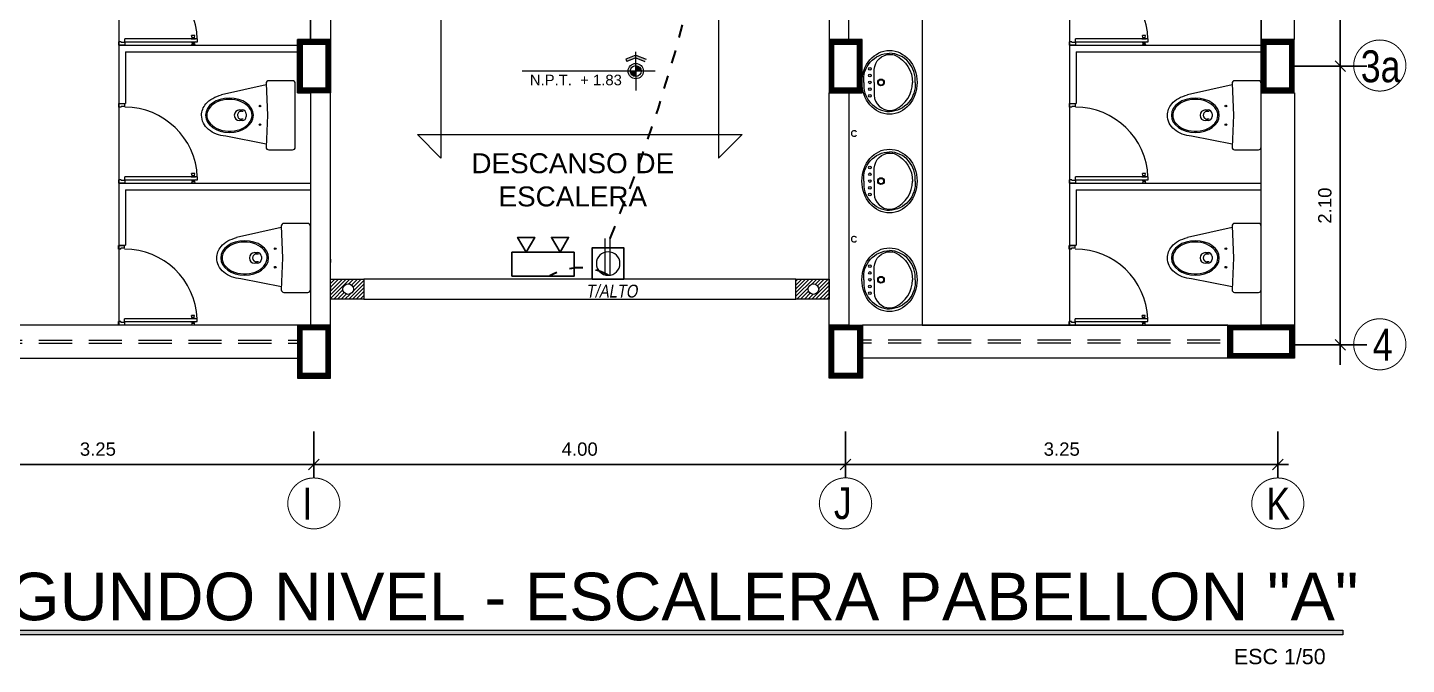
# Model space of a CAD drawing. Header units: millimetres. Extents: x 3354 to 3637, y 1117 to 1358.
# Drawn here: x 3566.89 to 3577.26, y 1134.97 to 1139.76 of the extents above; entities that cross this region are included whole.
import ezdxf

# ---------------------------------------------------------------- set-up
doc = ezdxf.new("R2010")
doc.units = ezdxf.units.MM
for name, pattern in [('CONTINUA', [0]), ('DASHED', [0.75, 0.5, -0.25]), ('DASHED2', [0.375, 0.25, -0.125])]:
    doc.linetypes.add(name, pattern=pattern)
for name, color, linetype, lineweight in [('CASCO', 252, 'Continuous', 9), ('COTAS', 7, 'Continuous', 9), ('INST. TOMAC.', 3, 'DASHED', 30), ('MURO ALTO', 5, 'Continuous', 25), ('muros', 7, 'Continuous', 5)]:
    doc.layers.add(name, color=color, linetype=linetype, lineweight=lineweight)
doc.layers.add('Efec-muebles', color=7, linetype='Continuous', lineweight=13, true_color=0x85826f)
doc.styles.add('1', font='arial.ttf')
doc.styles.add('BYE', font='ARIALN.TTF', dxfattribs={"oblique": 10, "height": 2})
doc.styles.get("Standard").update_dxf_attribs({"font": 'arial.ttf'})
doc.styles.add('style1', font='arial.ttf')
doc.styles.add('style2', font='arial.ttf')
doc.dimstyles.new('Esc  1  50', dxfattribs={"dimtxt": 0.1, "dimasz": 0.08, "dimexe": 0.2, "dimexo": 0.15, "dimgap": 0.065, "dimtad": 1, "dimzin": 4, "dimdsep": 46, "dimtxsty": 'Standard', "dimblk": 'OBLIQUE', "dimcen": 0.12, "dimdle": 0.15, "dimadec": 0, "dimazin": 0, "dimtfac": 1, "dimtix": 1, "dimtmove": 0, "dimatfit": 3, "dimldrblk": 'OBLIQUE', "dimfxl": 1, "dimarcsym": 0})

# ---------------------------------------------------------------- blocks, each defined once
blk = doc.blocks.new('ghjghg')
at = {"layer": 'Efec-muebles', "linetype": 'CONTINUA', "lineweight": 5, "ltscale": 0.002}
for p, q in [((722.41, 469.271), (722.41, 468.791)), ((722.609, 469.291), (722.43, 469.291)), ((722.619, 469.031), (722.629, 469.27)), ((722.628, 469.249), (722.933, 469.189)), ((722.629, 468.792), (722.619, 469.031)), ((722.779, 469.021), (722.779, 469.041)), ((722.801, 469.061), (722.815, 469.061)), ((722.809, 469.071), (722.829, 469.071)), ((722.869, 469.031), (722.869, 469.031)), ((722.815, 469.001), (722.801, 469.001)), ((722.829, 468.991), (722.809, 468.991)), ((722.629, 468.801), (722.965, 468.878)), ((722.43, 468.771), (722.609, 468.771))]:
    blk.add_line(p, q, dxfattribs=at)
for centre in [(722.675, 469.101), (722.675, 468.961)]:
    blk.add_circle(centre, 0.00635, dxfattribs=at)
for centre, radius, start, end in [((722.43, 469.271), 0.02, 90, 180), ((722.609, 469.271), 0.02, 357.5774, 90), ((722.809, 469.041), 0.03, 90, 180), ((722.815, 469.031), 0.03, 0, 90), ((722.815, 469.031), 0.03, 270, 0), ((722.829, 469.031), 0.04, 0, 90), ((722.829, 469.031), 0.04, 270, 360), ((722.809, 469.021), 0.03, 180, 270), ((722.43, 468.791), 0.02, 180, 270), ((722.609, 468.791), 0.02, 270, 2.4226)]:
    blk.add_arc(centre, radius, start, end, dxfattribs=at)
at = {"layer": 'Efec-muebles', "linetype": 'CONTINUA', "lineweight": 5, "ltscale": 0.002, "extrusion": (0, 0, -1)}
blk.add_ellipse((722.905, 469.031), major_axis=(0.18, 0), ratio=0.722222, dxfattribs=at)
at = {"layer": 'Efec-muebles', "linetype": 'CONTINUA', "lineweight": 5, "ltscale": 0.002}
for points, knots in [([(723.075, 469.031), (723.075, 469.003), (723.06, 468.974), (722.991, 468.919), (722.924, 468.904), (722.804, 468.926), (722.755, 468.961), (722.726, 469.042), (722.743, 469.088), (722.832, 469.148), (722.901, 469.159), (723.018, 469.131), (723.062, 469.093), (723.074, 469.045), (723.075, 469.038), (723.075, 469.031)], [0, 0, 0, 0, 0.74049, 0.74049, 1.813277, 1.813277, 2.886063, 2.886063, 3.958849, 3.958849, 5.031636, 5.031636, 6.104422, 6.104422, 6.283185, 6.283185, 6.283185, 6.283185]), ([(722.933, 469.189), (722.982, 469.184), (723.028, 469.167), (723.095, 469.11), (723.115, 469.071), (723.115, 469.031), (723.115, 469), (723.103, 468.97), (723.055, 468.912), (723.012, 468.889), (722.965, 468.878)], [4.853824, 4.853824, 4.853824, 4.853824, 5.580391, 5.580391, 6.283185, 6.283185, 6.283185, 6.822949, 6.822949, 7.551337, 7.551337, 7.551337, 7.551337])]:
    blk.add_open_spline(points, degree=3, knots=knots, dxfattribs=at)
blk = doc.blocks.new('hjkhjkuhku')
at = {"layer": 'CASCO'}
for p, q in [((734.648, 326.164), (734.648, 326.209)), ((734.648, 326.209), (734.675, 326.209)), ((734.669, 326.164), (734.648, 326.164)), ((734.669, 326.164), (734.669, 326.191)), ((734.675, 326.191), (734.669, 326.191)), ((734.675, 326.191), (734.675, 326.209)), ((734.675, 326.164), (734.696, 326.164)), ((734.675, 326.164), (734.675, 325.618)), ((734.696, 325.618), (734.696, 326.164)), ((735.221, 326.209), (735.248, 326.209)), ((735.221, 326.191), (735.221, 326.209)), ((735.221, 326.191), (735.227, 326.191)), ((735.227, 326.164), (735.227, 326.191)), ((735.227, 326.164), (735.248, 326.164)), ((735.248, 326.209), (735.248, 326.164)), ((735.248, 326.209), (735.248, 326.164)), ((734.663, 325.658), (734.649, 325.661)), ((734.649, 325.637), (734.649, 325.661)), ((734.663, 325.64), (734.649, 325.637)), ((734.663, 325.654), (734.663, 325.658)), ((734.663, 325.654), (734.663, 325.644)), ((734.666, 325.654), (734.663, 325.654)), ((734.663, 325.644), (734.663, 325.64)), ((734.666, 325.644), (734.663, 325.644)), ((734.668, 325.656), (734.666, 325.656)), ((734.666, 325.654), (734.666, 325.656)), ((734.666, 325.654), (734.666, 325.644)), ((734.666, 325.644), (734.666, 325.643)), ((734.668, 325.643), (734.666, 325.643)), ((734.668, 325.656), (734.668, 325.658)), ((734.67, 325.658), (734.668, 325.658)), ((734.668, 325.656), (734.668, 325.643)), ((734.668, 325.643), (734.668, 325.641)), ((734.67, 325.641), (734.668, 325.641)), ((734.674, 325.665), (734.67, 325.658)), ((734.67, 325.658), (734.67, 325.641)), ((734.674, 325.633), (734.67, 325.641)), ((734.675, 325.665), (734.674, 325.665)), ((734.674, 325.665), (734.674, 325.633)), ((734.696, 325.665), (734.697, 325.665)), ((734.696, 325.649), (734.696, 325.649)), ((734.696, 325.649), (734.696, 325.649)), ((734.697, 325.665), (734.701, 325.658)), ((734.697, 325.665), (734.697, 325.633)), ((734.697, 325.633), (734.701, 325.641)), ((734.701, 325.658), (734.703, 325.658)), ((734.701, 325.658), (734.701, 325.641)), ((734.701, 325.641), (734.703, 325.641)), ((734.703, 325.656), (734.703, 325.658)), ((734.703, 325.656), (734.703, 325.643)), ((734.703, 325.656), (734.706, 325.656)), ((734.703, 325.643), (734.703, 325.641)), ((734.703, 325.643), (734.706, 325.643)), ((734.706, 325.654), (734.706, 325.656)), ((734.706, 325.654), (734.708, 325.654)), ((734.706, 325.654), (734.706, 325.644)), ((734.706, 325.644), (734.706, 325.643)), ((734.706, 325.644), (734.708, 325.644)), ((734.708, 325.658), (734.722, 325.661)), ((734.708, 325.654), (734.708, 325.658)), ((734.708, 325.654), (734.708, 325.644)), ((734.708, 325.644), (734.708, 325.64)), ((734.708, 325.64), (734.722, 325.637)), ((734.722, 325.637), (734.722, 325.661)), ((734.675, 325.633), (734.674, 325.633)), ((734.675, 325.618), (734.696, 325.618)), ((734.696, 325.633), (734.697, 325.633))]:
    blk.add_line(p, q, dxfattribs=at)
blk.add_arc((734.675, 326.164), 0.546, 272.2042, 0, dxfattribs=at)
blk = doc.blocks.new('_Oblique')
at = {"color": 0, "linetype": 'ByBlock', "lineweight": -2}
blk.add_line((-0.5, -0.5), (0.5, 0.5), dxfattribs=at)
blk = doc.blocks.new('*D161')
at = {"layer": 'CASCO', "color": 0, "lineweight": -2, "transparency": 16777216}
for p, q in [((3565.79, 1136.72), (3565.79, 1136.371)), ((3569.041, 1136.72), (3569.041, 1136.371)), ((3565.71, 1136.471), (3569.121, 1136.471))]:
    blk.add_line(p, q, dxfattribs=at)
at = {"layer": 'Defpoints', "color": 0, "transparency": 16777216}
for p in [(3565.79, 1136.97), (3569.041, 1136.97), (3569.041, 1136.471)]:
    blk.add_point(p, dxfattribs=at)
at = {"layer": 'CASCO', "color": 0, "lineweight": -2, "transparency": 16777216, "xscale": 0.08, "yscale": 0.08, "zscale": 0.08, "rotation": 180}
blk.add_blockref('_Oblique', (3565.79, 1136.471), dxfattribs=at)
at = {"layer": 'CASCO', "color": 0, "lineweight": -2, "transparency": 16777216, "xscale": 0.08, "yscale": 0.08, "zscale": 0.08}
blk.add_blockref('_Oblique', (3569.041, 1136.471), dxfattribs=at)
at = {"layer": 'CASCO', "color": 0, "lineweight": 5, "transparency": 16777216, "insert": (3567.416, 1136.587), "char_height": 0.1, "attachment_point": 5}
blk.add_mtext('3.25', dxfattribs=at)
blk = doc.blocks.new('*D162')
at = {"layer": 'CASCO', "color": 0, "lineweight": -2, "transparency": 16777216}
for p, q in [((3569.041, 1136.72), (3569.041, 1136.371)), ((3573.042, 1136.72), (3573.042, 1136.371)), ((3568.961, 1136.471), (3573.122, 1136.471))]:
    blk.add_line(p, q, dxfattribs=at)
at = {"layer": 'Defpoints', "color": 0, "transparency": 16777216}
for p in [(3569.041, 1136.97), (3573.042, 1136.97), (3573.042, 1136.471)]:
    blk.add_point(p, dxfattribs=at)
at = {"layer": 'CASCO', "color": 0, "lineweight": -2, "transparency": 16777216, "xscale": 0.08, "yscale": 0.08, "zscale": 0.08, "rotation": 180}
blk.add_blockref('_Oblique', (3569.041, 1136.471), dxfattribs=at)
at = {"layer": 'CASCO', "color": 0, "lineweight": -2, "transparency": 16777216, "xscale": 0.08, "yscale": 0.08, "zscale": 0.08}
blk.add_blockref('_Oblique', (3573.042, 1136.471), dxfattribs=at)
at = {"layer": 'CASCO', "color": 0, "lineweight": 5, "transparency": 16777216, "insert": (3571.041, 1136.587), "char_height": 0.1, "attachment_point": 5}
blk.add_mtext('4.00', dxfattribs=at)
blk = doc.blocks.new('*D163')
at = {"layer": 'CASCO', "color": 0, "lineweight": -2, "transparency": 16777216}
for p, q in [((3573.042, 1136.72), (3573.042, 1136.371)), ((3576.294, 1136.72), (3576.294, 1136.371)), ((3572.962, 1136.471), (3576.374, 1136.471))]:
    blk.add_line(p, q, dxfattribs=at)
at = {"layer": 'Defpoints', "color": 0, "transparency": 16777216}
for p in [(3573.042, 1136.97), (3576.294, 1136.97), (3576.294, 1136.471)]:
    blk.add_point(p, dxfattribs=at)
at = {"layer": 'CASCO', "color": 0, "lineweight": -2, "transparency": 16777216, "xscale": 0.08, "yscale": 0.08, "zscale": 0.08, "rotation": 180}
blk.add_blockref('_Oblique', (3573.042, 1136.471), dxfattribs=at)
at = {"layer": 'CASCO', "color": 0, "lineweight": -2, "transparency": 16777216, "xscale": 0.08, "yscale": 0.08, "zscale": 0.08}
blk.add_blockref('_Oblique', (3576.294, 1136.471), dxfattribs=at)
at = {"layer": 'CASCO', "color": 0, "lineweight": 5, "transparency": 16777216, "insert": (3574.668, 1136.587), "char_height": 0.1, "attachment_point": 5}
blk.add_mtext('3.25', dxfattribs=at)
blk = doc.blocks.new('dtyrdyt')
at = {"layer": 'CASCO'}
h = blk.add_hatch(color=256, dxfattribs=at)
h.paths.add_polyline_path([(850.126, 424.939), (850.167, 424.939, 0.414214), (850.126, 424.98)])
h.paths.add_polyline_path([(850.126, 424.898), (850.126, 424.939), (850.084, 424.939, 0.414214)])
blk.add_hatch(color=256, dxfattribs=at).paths.add_polyline_path([(850.126, 424.839), (850.057, 424.867), (850.049, 424.849), (850.126, 424.818), (850.202, 424.849), (850.194, 424.867)])
for p, q in [((850.126, 424.939), (850.126, 425.084)), ((849.981, 424.939), (850.981, 424.939)), ((850.126, 424.939), (850.126, 424.795)), ((850.126, 424.818), (850.049, 424.849)), ((850.126, 424.839), (850.057, 424.867)), ((850.126, 424.839), (850.194, 424.867)), ((850.126, 424.818), (850.202, 424.849)), ((850.202, 424.849), (850.194, 424.867))]:
    blk.add_line(p, q, dxfattribs=at)
for radius in [0.0578, 0.0413]:
    blk.add_circle((850.126, 424.939), radius, dxfattribs=at)
blk = doc.blocks.new('*D168')
at = {"layer": 'CASCO', "color": 0, "lineweight": -2, "transparency": 16777216}
for p, q in [((3576.764, 1137.222), (3576.764, 1139.621)), ((3576.418, 1139.471), (3576.964, 1139.471)), ((3576.418, 1137.372), (3576.964, 1137.372))]:
    blk.add_line(p, q, dxfattribs=at)
at = {"layer": 'Defpoints', "color": 0, "transparency": 16777216}
for p in [(3576.268, 1139.471), (3576.764, 1139.471), (3576.268, 1137.372)]:
    blk.add_point(p, dxfattribs=at)
at = {"layer": 'CASCO', "color": 0, "lineweight": -2, "transparency": 16777216, "xscale": 0.08, "yscale": 0.08, "zscale": 0.08}
for p, rotation in [((3576.764, 1139.471), 90), ((3576.764, 1137.372), 270)]:
    blk.add_blockref('_Oblique', p, dxfattribs=dict(at, rotation=rotation))
at = {"layer": 'CASCO', "color": 0, "transparency": 16777216, "insert": (3576.648, 1138.421), "char_height": 0.1, "attachment_point": 5, "rotation": 90}
blk.add_mtext('2.10', dxfattribs=at)
blk = doc.blocks.new('*D169')
at = {"layer": 'CASCO', "color": 0, "lineweight": -2, "transparency": 16777216}
for p, q in [((3576.764, 1139.321), (3576.764, 1143.122)), ((3576.418, 1142.972), (3576.964, 1142.972)), ((3576.418, 1139.471), (3576.964, 1139.471))]:
    blk.add_line(p, q, dxfattribs=at)
at = {"layer": 'Defpoints', "color": 0, "transparency": 16777216}
for p in [(3576.268, 1142.972), (3576.764, 1142.972), (3576.268, 1139.471)]:
    blk.add_point(p, dxfattribs=at)
at = {"layer": 'CASCO', "color": 0, "lineweight": -2, "transparency": 16777216, "xscale": 0.08, "yscale": 0.08, "zscale": 0.08}
for p, rotation in [((3576.764, 1142.972), 90), ((3576.764, 1139.471), 270)]:
    blk.add_blockref('_Oblique', p, dxfattribs=dict(at, rotation=rotation))
at = {"layer": 'CASCO', "color": 0, "transparency": 16777216, "insert": (3576.648, 1141.221), "char_height": 0.1, "attachment_point": 5, "rotation": 90}
blk.add_mtext('3.50', dxfattribs=at)
blk = doc.blocks.new('T')
at = {"color": 4, "linetype": 'Continuous', "lineweight": 20, "ltscale": 0.1}
for p, q in [((-49.2221, 238.5732), (-49.433, 238.5732)), ((-49.2221, 238.5443), (-49.433, 238.5443))]:
    blk.add_line(p, q, dxfattribs=at)
blk.add_circle((-49.2892, 238.5559), 0.0671, dxfattribs=at)

msp = doc.modelspace()

# ---------------------------------------------------------------- hatches: boundary and pattern name
at = {"layer": 'CASCO', "lineweight": 5}
h = msp.add_hatch(dxfattribs=at)
h.set_pattern_fill('_USER', color=256, scale=0.02, angle=45, pattern_type=0)
h.set_pattern_definition([(45, (1632.53815, -156.853766), (-0.01414213562, 0.01414213562), [])])
edge = h.paths.add_edge_path()
edge.add_arc((3569.299, 1137.792), 0.0395, 180, 540)
h.paths.add_polyline_path([(3569.416, 1137.717), (3569.166, 1137.717), (3569.166, 1137.867), (3569.416, 1137.867)])
h = msp.add_hatch(dxfattribs=at)
h.set_pattern_fill('_USER', color=256, scale=0.02, angle=45, pattern_type=0)
h.set_pattern_definition([(45, (1629.036654, -156.853766), (-0.01414213562, 0.01414213562), [])])
edge = h.paths.add_edge_path()
edge.add_arc((3572.8, 1137.792), 0.0395, 180, 540)
h.paths.add_polyline_path([(3572.918, 1137.717), (3572.668, 1137.717), (3572.668, 1137.867), (3572.918, 1137.867)])
at = {"layer": 'muros', "ltscale": 2}
msp.add_hatch(color=7, dxfattribs=at).paths.add_polyline_path([(3576.784, 1135.188), (3566.073, 1135.188), (3566.073, 1135.224), (3576.784, 1135.224)])

# ---------------------------------------------------------------- linework, layer by layer
at = {"color": 2, "lineweight": 25}
for points in [[(3570.638, 1138.07), (3570.574, 1138.181), (3570.703, 1138.181)], [(3570.638, 1138.07), (3570.574, 1138.181), (3570.703, 1138.181)], [(3570.893, 1138.07), (3570.957, 1138.181), (3570.828, 1138.181)], [(3570.893, 1138.07), (3570.957, 1138.181), (3570.828, 1138.181)], [(3571, 1138.07), (3570.531, 1138.07), (3570.531, 1137.891), (3571, 1137.891)], [(3571, 1138.07), (3570.531, 1138.07), (3570.531, 1137.891), (3571, 1137.891)]]:
    msp.add_lwpolyline(points, close=True, dxfattribs=at)
msp.add_lwpolyline([(3571.372, 1137.867), (3571.135, 1137.867), (3571.135, 1138.104), (3571.372, 1138.104)], close=True)
msp.add_lwpolyline([(3571.372, 1137.867), (3571.135, 1137.867), (3571.135, 1138.104), (3571.372, 1138.104)], close=True)
at = {"layer": 'CASCO', "lineweight": 5}
for p, q in [((3572.086, 1143.213), (3572.086, 1138.779)), ((3569.997, 1142.771), (3569.997, 1138.779)), ((3574.726, 1141.655), (3574.726, 1137.522)), ((3573.617, 1141.32), (3573.617, 1137.522)), ((3567.573, 1140.642), (3567.573, 1137.522)), ((3569.82, 1138.956), (3572.263, 1138.956)), ((3569.997, 1138.779), (3569.82, 1138.956)), ((3572.086, 1138.779), (3572.263, 1138.956)), ((3575.918, 1137.522), (3573.168, 1137.522)), ((3566.167, 1137.272), (3568.917, 1137.272)), ((3575.918, 1137.272), (3573.168, 1137.272))]:
    msp.add_line(p, q, dxfattribs=at)
at = {"layer": 'CASCO', "lineweight": 5, "ltscale": 0.002}
for p, q in [((3567.573, 1139.629), (3568.918, 1139.629)), ((3567.573, 1139.629), (3567.573, 1139.189)), ((3574.726, 1139.628), (3576.168, 1139.628)), ((3574.726, 1139.628), (3574.726, 1139.189)), ((3567.623, 1139.579), (3567.623, 1139.189)), ((3567.623, 1139.579), (3568.918, 1139.579)), ((3574.776, 1139.578), (3574.776, 1139.189)), ((3574.776, 1139.578), (3576.168, 1139.578)), ((3567.573, 1138.589), (3569.013, 1138.589)), ((3567.573, 1138.589), (3567.573, 1138.122)), ((3574.726, 1138.589), (3576.166, 1138.589)), ((3574.726, 1138.589), (3574.726, 1138.122)), ((3567.623, 1138.539), (3567.623, 1138.122)), ((3567.623, 1138.539), (3569.013, 1138.539)), ((3574.776, 1138.539), (3574.776, 1138.122)), ((3574.776, 1138.539), (3576.166, 1138.539))]:
    msp.add_line(p, q, dxfattribs=at)
at = {"layer": 'CASCO', "lineweight": 5, "ltscale": 2}
for p, q in [((3567.573, 1139.189), (3567.623, 1139.189)), ((3574.726, 1139.189), (3574.776, 1139.189)), ((3567.573, 1138.122), (3567.623, 1138.122)), ((3574.726, 1138.122), (3574.776, 1138.122))]:
    msp.add_line(p, q, dxfattribs=at)
at = {"layer": 'CASCO', "lineweight": 5}
for points in [[(3565.916, 1139.826), (3566.466, 1139.826), (3566.466, 1143.021), (3567.917, 1143.021), (3567.917, 1143.171), (3568.917, 1143.171), (3568.917, 1142.771), (3569.016, 1142.771), (3569.016, 1139.671), (3568.918, 1139.671), (3568.918, 1139.271), (3569.016, 1139.271), (3569.016, 1137.522), (3565.917, 1137.522), (3565.917, 1137.522), (3565.917, 1139.826), (3566.466, 1139.826)], [(3568.918, 1139.671), (3569.166, 1139.671), (3569.166, 1139.271), (3568.918, 1139.271)], [(3573.166, 1139.671), (3572.918, 1139.671), (3572.918, 1139.271), (3573.166, 1139.271)], [(3576.417, 1139.671), (3576.169, 1139.671), (3576.169, 1139.271), (3576.417, 1139.271)], [(3576.417, 1139.671), (3576.169, 1139.671), (3576.169, 1139.271), (3576.417, 1139.271)], [(3569.416, 1137.717), (3569.166, 1137.717), (3569.166, 1137.867), (3569.416, 1137.867)], [(3569.416, 1137.717), (3572.668, 1137.717), (3572.668, 1137.867), (3569.416, 1137.867)], [(3572.918, 1137.717), (3572.668, 1137.717), (3572.668, 1137.867), (3572.918, 1137.867)], [(3568.917, 1137.122), (3569.167, 1137.122), (3569.167, 1137.122), (3569.167, 1137.522), (3568.917, 1137.522)], [(3573.168, 1137.122), (3572.918, 1137.122), (3572.918, 1137.122), (3572.918, 1137.522), (3573.168, 1137.522)], [(3576.418, 1137.272), (3575.918, 1137.272), (3575.918, 1137.522), (3576.418, 1137.522)]]:
    msp.add_lwpolyline(points, close=True, dxfattribs=at)
at = {"layer": 'CASCO', "ltscale": 2}
msp.add_lwpolyline([(3573.167, 1143.171), (3573.167, 1142.771), (3573.067, 1142.771), (3573.067, 1141.32), (3573.617, 1141.32), (3573.617, 1137.522), (3576.168, 1137.522), (3576.168, 1143.021), (3574.167, 1143.021), (3574.167, 1143.171), (3573.167, 1143.171)], close=True, dxfattribs=at)
at = {"layer": 'CASCO'}
for points in [[(3569.167, 1139.671), (3569.016, 1139.671), (3569.016, 1142.771), (3569.167, 1142.771)], [(3569.167, 1139.671), (3569.016, 1139.671), (3569.016, 1142.771), (3569.167, 1142.771)], [(3572.917, 1139.671), (3573.067, 1139.671), (3573.067, 1142.771), (3572.917, 1142.771)], [(3572.917, 1139.671), (3573.067, 1139.671), (3573.067, 1142.771), (3572.917, 1142.771)], [(3572.917, 1139.671), (3573.067, 1139.671), (3573.067, 1142.771), (3572.917, 1142.771)], [(3576.418, 1142.772), (3576.169, 1142.772), (3576.169, 1139.671), (3576.418, 1139.671)], [(3569.166, 1139.271), (3569.016, 1139.271), (3569.016, 1137.522), (3569.166, 1137.522)], [(3572.918, 1139.271), (3573.067, 1139.271), (3573.067, 1137.522), (3572.918, 1137.522)], [(3576.169, 1139.271), (3576.419, 1139.271), (3576.418, 1137.522), (3576.168, 1137.522)], [(3576.169, 1139.271), (3576.419, 1139.271), (3576.418, 1137.522), (3576.168, 1137.522)], [(3576.169, 1139.271), (3576.419, 1139.271), (3576.418, 1137.522), (3576.168, 1137.522)], [(3576.169, 1139.271), (3576.419, 1139.271), (3576.418, 1137.522), (3576.168, 1137.522)]]:
    msp.add_lwpolyline(points, close=True, dxfattribs=at)
at = {"layer": 'CASCO', "const_width": 0.04}
for points in [[(3568.938, 1139.651), (3569.146, 1139.651), (3569.146, 1139.291), (3568.938, 1139.291)], [(3573.146, 1139.651), (3572.938, 1139.651), (3572.938, 1139.291), (3573.146, 1139.291)], [(3576.397, 1139.651), (3576.189, 1139.651), (3576.189, 1139.291), (3576.397, 1139.291)], [(3568.937, 1137.142), (3569.147, 1137.142), (3569.147, 1137.502), (3568.937, 1137.502)], [(3573.148, 1137.142), (3572.938, 1137.142), (3572.938, 1137.502), (3573.148, 1137.502)], [(3576.398, 1137.292), (3575.938, 1137.292), (3575.938, 1137.502), (3576.398, 1137.502)]]:
    msp.add_lwpolyline(points, close=True, dxfattribs=at)
at = {"layer": 'CASCO', "ltscale": 2, "const_width": 0.0076}
for points in [[(3576.864, 1139.471, 0.951688), (3577.258, 1139.471, 1)], [(3576.864, 1137.372, 0.951688), (3577.258, 1137.372, 1)], [(3569.237, 1136.174, -0.951688), (3568.844, 1136.174, -1)], [(3573.238, 1136.174, -0.951688), (3572.844, 1136.174, -1)], [(3576.49, 1136.174, -0.951688), (3576.097, 1136.174, -1)]]:
    msp.add_lwpolyline(points, format="xyb", close=True, dxfattribs=at)
at = {"layer": 'CASCO', "color": 147, "lineweight": 5, "true_color": 0x476a8a}
for points in [[(3569.166, 1138.017), (3569.166, 1138.017), (3569.166, 1137.992)], [(3569.166, 1137.817), (3569.166, 1137.817), (3569.166, 1137.792)], [(3569.166, 1137.817), (3569.166, 1137.817), (3569.166, 1137.792)]]:
    msp.add_lwpolyline(points, dxfattribs=at)
at = {"layer": 'CASCO', "linetype": 'DASHED2', "lineweight": 5}
for points in [[(3566.222, 1137.409), (3568.917, 1137.409)], [(3566.222, 1137.386), (3568.917, 1137.386)], [(3575.861, 1137.408), (3573.168, 1137.409)], [(3575.861, 1137.386), (3573.168, 1137.385)]]:
    msp.add_lwpolyline(points, dxfattribs=at)
at = {"layer": 'CASCO', "lineweight": 5}
for centre in [(3569.299, 1137.792), (3572.8, 1137.792)]:
    msp.add_circle(centre, 0.0395, dxfattribs=at)
for centre in [(3573.106, 1138.964), (3573.106, 1138.168)]:
    msp.add_arc(centre, 0.021, 26.4041, 333.5959, dxfattribs=at)
at = {"layer": 'COTAS'}
msp.add_lwpolyline([(3576.784, 1135.188), (3566.073, 1135.188), (3566.073, 1135.224), (3576.784, 1135.224)], close=True, dxfattribs=at)
at = {"layer": 'Efec-muebles', "lineweight": 5}
for p, q in [((3573.256, 1139.349), (3573.257, 1139.446)), ((3573.256, 1139.349), (3573.256, 1139.252)), ((3573.256, 1138.606), (3573.257, 1138.703)), ((3573.256, 1138.606), (3573.256, 1138.509)), ((3573.256, 1137.863), (3573.257, 1137.96)), ((3573.256, 1137.863), (3573.256, 1137.766))]:
    msp.add_line(p, q, dxfattribs=at)
for points in [[(3573.179, 1139.349, -0.434442), (3573.372, 1139.569, -1.298987)], [(3573.257, 1139.446, -0.400033), (3573.379, 1139.56, -0.108175), (3573.416, 1139.552, -0.296015), (3573.545, 1139.346, 3.713633)], [(3573.564, 1139.349, 0.434442), (3573.372, 1139.569, 1.298987)], [(3573.179, 1139.349, 0.434442), (3573.372, 1139.129, 1.298987)], [(3573.256, 1139.252, 0.400033), (3573.376, 1139.137, 0.108175), (3573.414, 1139.145, 0.296015), (3573.545, 1139.349, -3.713633)], [(3573.564, 1139.349, -0.434442), (3573.372, 1139.129, -1.298987)], [(3573.179, 1138.606, -0.434442), (3573.372, 1138.826, -1.298987)], [(3573.257, 1138.703, -0.400033), (3573.379, 1138.817, -0.108175), (3573.416, 1138.809, -0.296015), (3573.545, 1138.603, 3.713633)], [(3573.564, 1138.606, 0.434442), (3573.372, 1138.826, 1.298987)], [(3573.179, 1138.606, 0.434442), (3573.372, 1138.386, 1.298987)], [(3573.256, 1138.509, 0.400033), (3573.376, 1138.394, 0.108175), (3573.414, 1138.402, 0.296015), (3573.545, 1138.606, -3.713633)], [(3573.564, 1138.606, -0.434442), (3573.372, 1138.386, -1.298987)], [(3573.179, 1137.863, -0.434442), (3573.372, 1138.083, -1.298987)], [(3573.257, 1137.96, -0.400033), (3573.379, 1138.074, -0.108175), (3573.416, 1138.066, -0.296015), (3573.545, 1137.86, 3.713633)], [(3573.564, 1137.863, 0.434442), (3573.372, 1138.083, 1.298987)], [(3573.179, 1137.863, 0.434442), (3573.372, 1137.643, 1.298987)], [(3573.256, 1137.766, 0.400033), (3573.376, 1137.651, 0.108175), (3573.414, 1137.659, 0.296015), (3573.545, 1137.863, -3.713633)], [(3573.564, 1137.863, -0.434442), (3573.372, 1137.643, -1.298987)]]:
    msp.add_lwpolyline(points, format="xyb", dxfattribs=at)
for centre, radius in [((3573.225, 1139.451), 0.01), ((3573.225, 1139.4), 0.01), ((3573.225, 1139.349), 0.01), ((3573.308, 1139.349), 0.025), ((3573.308, 1139.349), 0.02), ((3573.225, 1139.298), 0.01), ((3573.225, 1139.248), 0.01), ((3573.225, 1138.708), 0.01), ((3573.225, 1138.657), 0.01), ((3573.225, 1138.606), 0.01), ((3573.308, 1138.606), 0.025), ((3573.308, 1138.606), 0.02), ((3573.225, 1138.555), 0.01), ((3573.225, 1138.505), 0.01), ((3573.225, 1137.965), 0.01), ((3573.225, 1137.914), 0.01), ((3573.225, 1137.863), 0.01), ((3573.308, 1137.863), 0.025), ((3573.308, 1137.863), 0.02), ((3573.225, 1137.812), 0.01), ((3573.225, 1137.762), 0.01)]:
    msp.add_circle(centre, radius, dxfattribs=at)
for centre in [(3573.372, 1139.349), (3573.372, 1138.606), (3573.372, 1137.863)]:
    msp.add_ellipse(centre, major_axis=(0, 0.24), ratio=0.864583, dxfattribs=at)
at = {"layer": 'INST. TOMAC.', "ltscale": 0.01}
msp.add_arc((3560.307, 1142.794), 11.897, 337.1512, 17.1666, dxfattribs=at)
at = {"layer": 'INST. TOMAC.', "ltscale": 0.015}
msp.add_arc((3571.04, 1137.519), 0.434, 60.3289, 120.9881, dxfattribs=at)
msp.add_arc((3571.04, 1137.519), 0.434, 60.3289, 120.9881, dxfattribs=at)

# ---------------------------------------------------------------- block references
at = {"color": 4, "lineweight": 25, "xscale": -1.320000000000436, "yscale": 1.320000000000436, "zscale": 1.320000000000436, "rotation": 90}
msp.add_blockref('T', (3886.149, 1072.923), dxfattribs=at)
msp.add_blockref('T', (3886.149, 1072.923), dxfattribs=at)
at = {"layer": 'CASCO', "lineweight": 5, "rotation": 90}
for p, xscale, yscale, zscale in [((3893.8, 404.94), 1.000054255127907, 1.000054255127907, 1.000054255127907), ((3900.953, 404.94), 1.000054255127907, 1.000054255127907, 1.000054255127907), ((3893.8, 403.901), 1.000054251402617, 1.000054251402617, 1.000054251402617), ((3900.953, 403.901), 1.000054251402617, 1.000054251402617, 1.000054251402617), ((3893.798, 402.833), 1.000054251402617, 1.000054251402617, 1.000054251402617), ((3900.951, 402.833), 1.000054251402617, 1.000054251402617, 1.000054251402617)]:
    msp.add_blockref('hjkhjkuhku', p, dxfattribs=dict(at, xscale=xscale, yscale=yscale, zscale=zscale))
at = {"layer": 'CASCO', "lineweight": 5, "rotation": 180}
msp.add_blockref('dtyrdyt', (4421.589, 1564.373), dxfattribs=at)
at = {"layer": 'MURO ALTO', "lineweight": 5, "rotation": 180}
for p in [(4291.311, 1608.132), (4298.578, 1608.132), (4291.425, 1607.058), (4298.578, 1607.058)]:
    msp.add_blockref('ghjghg', p, dxfattribs=at)

# ---------------------------------------------------------------- texts
at = {"style": 'BYE', "oblique": 10}
msp.add_text('T/ALTO', height=0.0964, dxfattribs=at).set_placement((3571.088, 1137.729))
at = {"layer": 'CASCO', "style": 'style1', "width": 0.8}
for s, p in [('3a', (3576.918, 1139.35)), ('4', (3577.008, 1137.254)), ('I', (3568.954, 1136.057)), ('J', (3572.954, 1136.061)), ('K', (3576.207, 1136.057))]:
    msp.add_text(s, height=0.24, dxfattribs=at).set_placement(p)
at = {"layer": 'CASCO', "lineweight": 5, "style": '1'}
msp.add_text('N.P.T.  + 1.83', height=0.08, dxfattribs=at).set_placement((3570.666, 1139.327))
at = {"layer": 'CASCO', "lineweight": 5, "insert": (3570.989, 1138.614), "char_height": 0.15, "width": 4.61659, "attachment_point": 5, "style": 'style2'}
msp.add_mtext('\\A1;DESCANSO DE \\PESCALERA', dxfattribs=at)
at = {"layer": 'COTAS'}
for s, height, style, p in [('SEGUNDO NIVEL - ESCALERA PABELLON "A"', 0.35785, '1', (3566.073, 1135.299)), ('ESC 1/50', 0.1155, 'style2', (3575.963, 1134.968))]:
    msp.add_text(s, height=height, dxfattribs=dict(at, style=style)).set_placement(p)

# ---------------------------------------------------------------- dimensions: what is measured, and where the dimension line sits
at = {"layer": 'CASCO'}
for base, p1, p2, picture, middle in [((3576.764, 1142.972), (3576.268, 1139.471), (3576.268, 1142.972), '*D169', (3576.648, 1141.221)), ((3576.764, 1139.471), (3576.268, 1137.372), (3576.268, 1139.471), '*D168', (3576.648, 1138.421))]:
    dim = msp.add_linear_dim(base=base, p1=p1, p2=p2, angle=270, dimstyle='Esc  1  50', dxfattribs=at)
    dim.commit()
    dim.dimension.update_dxf_attribs({"geometry": picture, "text_midpoint": middle})
at = {"layer": 'CASCO', "lineweight": 5}
for base, p1, p2, picture, middle in [((3569.041, 1136.471), (3565.79, 1136.97), (3569.041, 1136.97), '*D161', (3567.416, 1136.587)), ((3573.042, 1136.471), (3569.041, 1136.97), (3573.042, 1136.97), '*D162', (3571.041, 1136.587)), ((3576.294, 1136.471), (3573.042, 1136.97), (3576.294, 1136.97), '*D163', (3574.668, 1136.587))]:
    dim = msp.add_linear_dim(base=base, p1=p1, p2=p2, angle=180, dimstyle='Esc  1  50', override={"dimexe": 0.1, "dimexo": 0.25, "dimdle": 0.08}, dxfattribs=at)
    dim.commit()
    dim.dimension.update_dxf_attribs({"geometry": picture, "text_midpoint": middle})

doc.saveas('drawing.dxf')
